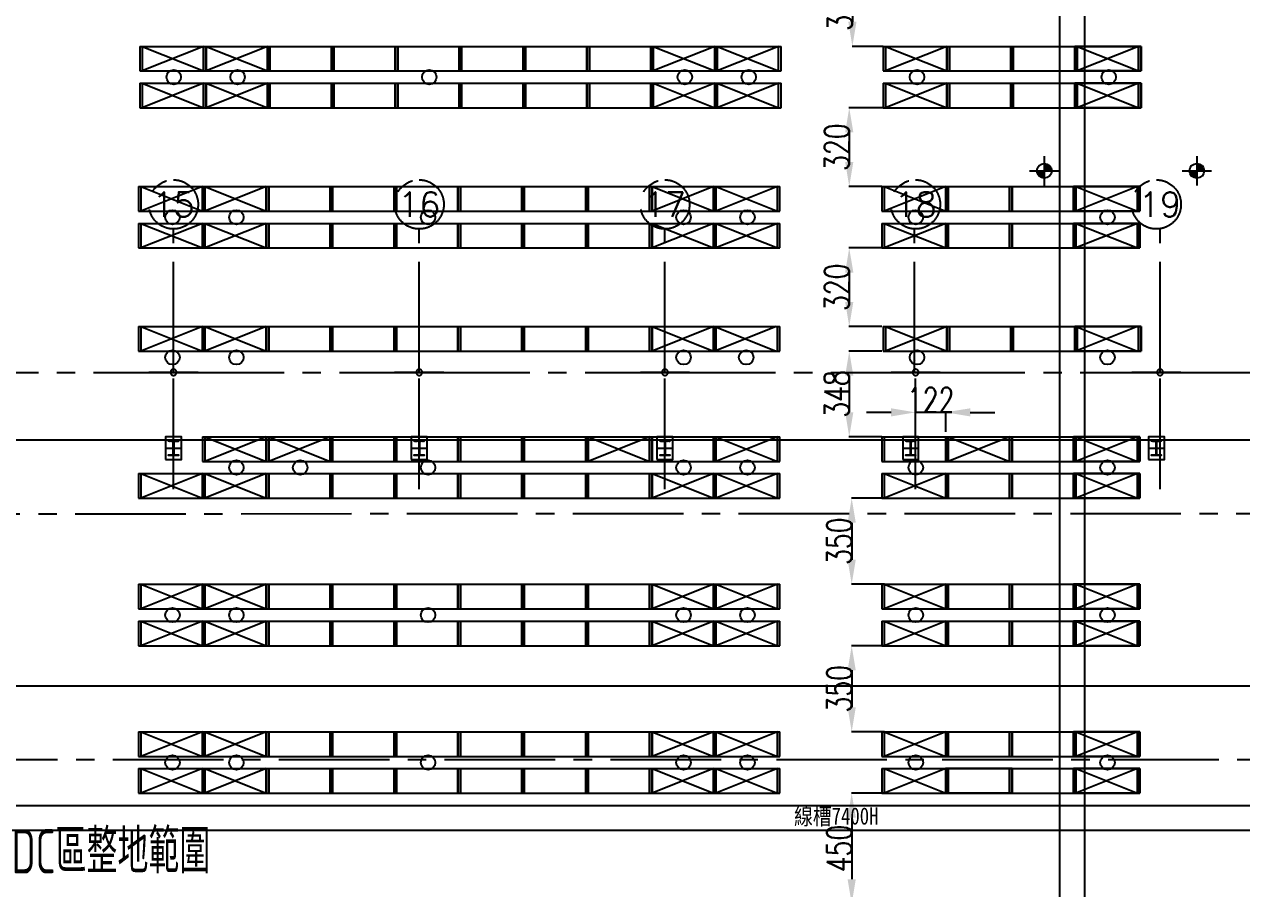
# Model space of a CAD drawing. Extents: x -40736 to 367926, y -65544 to 37405.
# Drawn here: x 348784 to 353738, y -49468 to -45952 of the extents above; entities that cross this region are included whole.
import ezdxf
from ezdxf.enums import TextEntityAlignment as Align

# ---------------------------------------------------------------- set-up
doc = ezdxf.new("R2010")
doc.units = 0
doc.header["$LTSCALE"] = 600
doc.header["$MEASUREMENT"] = 0
doc.linetypes.add('CENTER2', pattern=[1.125, 0.75, -0.125, 0.125, -0.125])
doc.layers.get('0').update_dxf_attribs({"linetype": 'CONTINUOUS'})
doc.layers.get('DEFPOINTS').update_dxf_attribs({"linetype": 'CONTINUOUS'})
for name, color, linetype in [('1', 1, 'CONTINUOUS'), ('C6', 6, 'CONTINUOUS'), ('F5', 3, 'CONTINUOUS'), ('底圖', 253, 'CONTINUOUS'), ('線槽', 6, 'CONTINUOUS'), ('重型货架', 5, 'CONTINUOUS')]:
    doc.layers.add(name, color=color, linetype=linetype)
doc.styles.add('AEH', font='SIMPLEX.SHX', dxfattribs={"bigfont": 'AE.SHX'})
doc.styles.add('asd', font='KAIU.TTF', dxfattribs={"width": 0.8})
doc.styles.add('CHINESET', font='ISOCP.SHX', dxfattribs={"width": 0.7, "bigfont": 'CHINESET.SHX'})
doc.styles.get("Standard").update_dxf_attribs({"font": 'txt.shx', "width": 0.75, "bigfont": 'chineset.shx'})
doc.dimstyles.new('a', dxfattribs={"dimtxt": 100, "dimasz": 100, "dimexe": 1.25, "dimexo": 20, "dimtad": 1, "dimdec": 0, "dimdsep": 46, "dimtxsty": 'Standard', "dimcen": 2.5, "dimclrd": 3, "dimclre": 3, "dimclrt": 1, "dimadec": 0, "dimazin": 0, "dimtfac": 1, "dimtdec": 0, "dimtmove": 0, "dimatfit": 3, "dimfxl": 0, "dimarcsym": 0})

# ---------------------------------------------------------------- blocks, each defined once
blk = doc.blocks.new('A$C280033E6')
at = {"layer": '重型货架', "linetype": 'Continuous'}
for p, q in [((-1, 100), (269, 100)), ((-1, 100), (-1, 0)), ((9, 100), (9, 0)), ((259, 0), (259, 100)), ((269, 0), (269, 100)), ((-1, 0), (269, 0))]:
    blk.add_line(p, q, dxfattribs=at)
blk = doc.blocks.new('*X413')
at = {"layer": 'C6', "color": 0}
for p, q in [((11763.7, 29453.8), (11764.5, 29454.6)), ((11763.7, 29452.9), (11765.3, 29454.6)), ((11764.6, 29452.1), (11767.1, 29454.6)), ((11765.5, 29452.1), (11768, 29454.6)), ((11767.3, 29452.1), (11769.8, 29454.6)), ((11768.1, 29452.1), (11770.6, 29454.6)), ((11769.9, 29452.1), (11772.4, 29454.6)), ((11770.8, 29452.1), (11773.3, 29454.6)), ((11772.6, 29452.1), (11775.1, 29454.6)), ((11773.4, 29452.1), (11775.9, 29454.6)), ((11775.2, 29452.1), (11777.7, 29454.6)), ((11776.1, 29452.1), (11778.6, 29454.6)), ((11777.9, 29452.1), (11780.4, 29454.6)), ((11778.7, 29452.1), (11781.2, 29454.6)), ((11780.5, 29452.1), (11783, 29454.6)), ((11781.4, 29452.1), (11783.9, 29454.6)), ((11782.9, 29451.8), (11785.7, 29454.6)), ((11782.9, 29450.9), (11786.5, 29454.6)), ((11782.9, 29449.1), (11784.5, 29450.7)), ((11782.9, 29448.2), (11784.5, 29449.8)), ((11782.9, 29446.5), (11784.5, 29448.1)), ((11782.9, 29445.6), (11784.5, 29447.2)), ((11782.9, 29443.8), (11784.5, 29445.4)), ((11782.9, 29442.9), (11784.5, 29444.5)), ((11782.9, 29441.2), (11784.5, 29442.8)), ((11782.9, 29440.3), (11784.5, 29441.9)), ((11782.9, 29438.5), (11784.5, 29440.1)), ((11782.9, 29437.6), (11784.5, 29439.2)), ((11782.9, 29435.9), (11784.5, 29437.5)), ((11782.9, 29435), (11784.5, 29436.6)), ((11782.9, 29433.2), (11784.5, 29434.8)), ((11782.9, 29432.3), (11784.5, 29433.9)), ((11782.9, 29430.6), (11784.5, 29432.2)), ((11782.9, 29429.7), (11784.5, 29431.3)), ((11782.9, 29427.9), (11784.5, 29429.5)), ((11782.9, 29427), (11784.5, 29428.6)), ((11785.8, 29452.1), (11788.3, 29454.6)), ((11786.7, 29452.1), (11789.2, 29454.6)), ((11788.5, 29452.1), (11791, 29454.6)), ((11789.4, 29452.1), (11791.9, 29454.6)), ((11791.1, 29452.1), (11793.6, 29454.6)), ((11792, 29452.1), (11794.5, 29454.6)), ((11793.8, 29452.1), (11796.3, 29454.6)), ((11794.7, 29452.1), (11797.2, 29454.6)), ((11796.4, 29452.1), (11798.9, 29454.6)), ((11797.3, 29452.1), (11799.8, 29454.6)), ((11799.1, 29452.1), (11801.6, 29454.6)), ((11800, 29452.1), (11802.5, 29454.6)), ((11801.7, 29452.1), (11803.7, 29454)), ((11802.6, 29452.1), (11803.7, 29453.1)), ((11763.7, 29395.4), (11765.3, 29397.1)), ((11763.7, 29394.6), (11766.2, 29397.1)), ((11765.4, 29394.6), (11767.9, 29397.1)), ((11766.3, 29394.6), (11768.8, 29397.1)), ((11768.1, 29394.6), (11770.6, 29397.1)), ((11769, 29394.6), (11771.5, 29397.1)), ((11770.7, 29394.6), (11773.2, 29397.1)), ((11771.6, 29394.6), (11774.1, 29397.1)), ((11773.4, 29394.6), (11775.9, 29397.1)), ((11774.3, 29394.6), (11776.8, 29397.1)), ((11776, 29394.6), (11778.5, 29397.1)), ((11776.9, 29394.6), (11779.4, 29397.1)), ((11778.7, 29394.6), (11781.2, 29397.1)), ((11779.6, 29394.6), (11782.1, 29397.1)), ((11781.3, 29394.6), (11784.5, 29397.7)), ((11782.2, 29394.6), (11784.7, 29397.1)), ((11782.9, 29425.3), (11784.5, 29426.9)), ((11782.9, 29424.4), (11784.5, 29426)), ((11782.9, 29422.6), (11784.5, 29424.2)), ((11782.9, 29421.7), (11784.5, 29423.3)), ((11782.9, 29420), (11784.5, 29421.6)), ((11782.9, 29419.1), (11784.5, 29420.7)), ((11782.9, 29417.3), (11784.5, 29418.9)), ((11782.9, 29416.4), (11784.5, 29418)), ((11782.9, 29414.6), (11784.5, 29416.2)), ((11782.9, 29413.8), (11784.5, 29415.4)), ((11782.9, 29412), (11784.5, 29413.6)), ((11782.9, 29411.1), (11784.5, 29412.7)), ((11782.9, 29409.3), (11784.5, 29410.9)), ((11782.9, 29408.5), (11784.5, 29410.1)), ((11782.9, 29406.7), (11784.5, 29408.3)), ((11782.9, 29405.8), (11784.5, 29407.4)), ((11782.9, 29404), (11784.5, 29405.6)), ((11782.9, 29403.2), (11784.5, 29404.8)), ((11782.9, 29401.4), (11784.5, 29403)), ((11782.9, 29400.5), (11784.5, 29402.1)), ((11782.9, 29398.7), (11784.5, 29400.3)), ((11782.9, 29397.9), (11784.5, 29399.5)), ((11784, 29394.6), (11786.5, 29397.1)), ((11784.9, 29394.6), (11787.4, 29397.1)), ((11786.7, 29394.6), (11789.2, 29397.1)), ((11787.5, 29394.6), (11790, 29397.1)), ((11789.3, 29394.6), (11791.8, 29397.1)), ((11790.2, 29394.6), (11792.7, 29397.1)), ((11792, 29394.6), (11794.5, 29397.1)), ((11792.8, 29394.6), (11795.3, 29397.1)), ((11794.6, 29394.6), (11797.1, 29397.1)), ((11795.5, 29394.6), (11798, 29397.1)), ((11797.3, 29394.6), (11799.8, 29397.1)), ((11798.1, 29394.6), (11800.6, 29397.1)), ((11799.9, 29394.6), (11802.4, 29397.1)), ((11800.8, 29394.6), (11803.3, 29397.1)), ((11802.6, 29394.6), (11803.7, 29395.7)), ((11803.4, 29394.6), (11803.7, 29394.8))]:
    blk.add_line(p, q, dxfattribs=at)
blk = doc.blocks.new('*U537')
at = {"color": 1, "linetype": 'Continuous'}
blk.add_line((-32.5, 0), (32.5, 0), dxfattribs=at)
at = {"color": 1}
blk.add_lwpolyline([(-32.5, -46), (32.5, -46), (32.5, 46), (-32.5, 46)], close=True, dxfattribs=at)
blk.add_lwpolyline([(-20, 30), (20, 30), (20, 27.5), (0.8, 27.5), (0.8, -27.5), (20, -27.5), (20, -30), (-20, -30), (-20, -27.5), (-0.8, -27.5), (-0.8, 27.5), (-20, 27.5), (-20, 30)], dxfattribs=at)
blk.add_blockref('*X413', (-11783.7, -29424.6), dxfattribs=at)
blk = doc.blocks.new('*U538')
at = {"color": 0, "linetype": 'ByBlock', "lineweight": -2}
blk.add_blockref('*U537', (0, -8000), dxfattribs=at)
blk = doc.blocks.new('*U531')
at = {"color": 0}
blk.add_blockref('*U538', (0, 5000), dxfattribs=at)
blk = doc.blocks.new('*U532')
at = {"layer": '1', "color": 0, "linetype": 'ByBlock', "lineweight": -2}
for p in [(1000, 0), (2000, 0), (3000, 0), (4000, 0), (5000, 0)]:
    blk.add_blockref('*U531', p, dxfattribs=at)
blk = doc.blocks.new('*D630')
at = {"color": 3, "lineweight": -2}
for p, q in [((352274.4, -45721.8), (352152.9, -45721.8)), ((352154.1, -45821.8), (352154.1, -45941.8)), ((352279.4, -46041.8), (352152.9, -46041.8))]:
    blk.add_line(p, q, dxfattribs=at)
at = {"color": 3}
for points in [[(352137.5, -45821.8), (352170.8, -45821.8), (352154.1, -45721.8)], [(352137.5, -45941.8), (352170.8, -45941.8), (352154.1, -46041.8)]]:
    blk.add_solid(points, dxfattribs=at)
at = {"layer": 'DEFPOINTS', "color": 0}
for p in [(352294.4, -45721.8), (352154.1, -46041.8), (352299.4, -46041.8)]:
    blk.add_point(p, dxfattribs=at)
at = {"color": 1, "insert": (352103.5, -45881.8), "char_height": 100, "attachment_point": 5, "rotation": 90}
blk.add_mtext('320', dxfattribs=at)
blk = doc.blocks.new('*D631')
at = {"color": 3, "lineweight": -2}
for p, q in [((352279.4, -46291.8), (352140.1, -46291.8)), ((352141.3, -46391.8), (352141.3, -46511.8)), ((352274.4, -46611.8), (352140.1, -46611.8))]:
    blk.add_line(p, q, dxfattribs=at)
at = {"color": 3}
for points in [[(352124.7, -46391.8), (352158, -46391.8), (352141.3, -46291.8)], [(352124.7, -46511.8), (352158, -46511.8), (352141.3, -46611.8)]]:
    blk.add_solid(points, dxfattribs=at)
at = {"layer": 'DEFPOINTS', "color": 0}
for p in [(352299.4, -46291.8), (352141.3, -46611.8), (352294.4, -46611.8)]:
    blk.add_point(p, dxfattribs=at)
at = {"color": 1, "insert": (352090.7, -46451.8), "char_height": 100, "attachment_point": 5, "rotation": 90}
blk.add_mtext('320', dxfattribs=at)
blk = doc.blocks.new('*D632')
at = {"color": 3, "lineweight": -2}
for p, q in [((352274.4, -46861.8), (352140.1, -46861.8)), ((352141.3, -46961.8), (352141.3, -47081.8)), ((352274.4, -47181.8), (352140.1, -47181.8))]:
    blk.add_line(p, q, dxfattribs=at)
at = {"color": 3}
for points in [[(352124.7, -46961.8), (352158, -46961.8), (352141.3, -46861.8)], [(352124.7, -47081.8), (352158, -47081.8), (352141.3, -47181.8)]]:
    blk.add_solid(points, dxfattribs=at)
at = {"layer": 'DEFPOINTS', "color": 0}
for p in [(352294.4, -46861.8), (352141.3, -47181.8), (352294.4, -47181.8)]:
    blk.add_point(p, dxfattribs=at)
at = {"color": 1, "insert": (352090.7, -47021.8), "char_height": 100, "attachment_point": 5, "rotation": 90}
blk.add_mtext('320', dxfattribs=at)
blk = doc.blocks.new('*D633')
at = {"color": 3, "lineweight": -2}
for p, q in [((352274.4, -47281.8), (352140.1, -47281.8)), ((352141.3, -47381.8), (352141.3, -47529.8)), ((352274.4, -47629.8), (352140.1, -47629.8))]:
    blk.add_line(p, q, dxfattribs=at)
at = {"color": 3}
for points in [[(352124.7, -47381.8), (352158, -47381.8), (352141.3, -47281.8)], [(352124.7, -47529.8), (352158, -47529.8), (352141.3, -47629.8)]]:
    blk.add_solid(points, dxfattribs=at)
at = {"layer": 'DEFPOINTS', "color": 0}
for p in [(352294.4, -47281.8), (352141.3, -47629.8), (352294.4, -47629.8)]:
    blk.add_point(p, dxfattribs=at)
at = {"color": 1, "insert": (352090.7, -47455.8), "char_height": 100, "attachment_point": 5, "rotation": 90}
blk.add_mtext('348', dxfattribs=at)
blk = doc.blocks.new('*D634')
at = {"color": 3, "lineweight": -2}
for p, q in [((352284.4, -47879.8), (352150.1, -47879.8)), ((352151.3, -47979.8), (352151.3, -48129.8)), ((352284.4, -48229.8), (352150.1, -48229.8))]:
    blk.add_line(p, q, dxfattribs=at)
at = {"color": 3}
for points in [[(352134.7, -47979.8), (352168, -47979.8), (352151.3, -47879.8)], [(352134.7, -48129.8), (352168, -48129.8), (352151.3, -48229.8)]]:
    blk.add_solid(points, dxfattribs=at)
at = {"layer": 'DEFPOINTS', "color": 0}
for p in [(352304.4, -47879.8), (352151.3, -48229.8), (352304.4, -48229.8)]:
    blk.add_point(p, dxfattribs=at)
at = {"color": 1, "insert": (352100.7, -48054.8), "char_height": 100, "attachment_point": 5, "rotation": 90}
blk.add_mtext('350', dxfattribs=at)
blk = doc.blocks.new('*D635')
at = {"color": 3, "lineweight": -2}
for p, q in [((352284.4, -48479.8), (352150.1, -48479.8)), ((352151.3, -48579.8), (352151.3, -48729.8)), ((352284.4, -48829.8), (352150.1, -48829.8))]:
    blk.add_line(p, q, dxfattribs=at)
at = {"color": 3}
for points in [[(352134.7, -48579.8), (352168, -48579.8), (352151.3, -48479.8)], [(352134.7, -48729.8), (352168, -48729.8), (352151.3, -48829.8)]]:
    blk.add_solid(points, dxfattribs=at)
at = {"layer": 'DEFPOINTS', "color": 0}
for p in [(352304.4, -48479.8), (352151.3, -48829.8), (352304.4, -48829.8)]:
    blk.add_point(p, dxfattribs=at)
at = {"color": 1, "insert": (352100.7, -48654.8), "char_height": 100, "attachment_point": 5, "rotation": 90}
blk.add_mtext('350', dxfattribs=at)
blk = doc.blocks.new('*D636')
at = {"color": 3, "lineweight": -2}
for p, q in [((352284.4, -49079.8), (352150.1, -49079.8)), ((352151.3, -49179.8), (352151.3, -49429.8)), ((352284.4, -49529.8), (352150.1, -49529.8))]:
    blk.add_line(p, q, dxfattribs=at)
at = {"color": 3}
for points in [[(352134.7, -49179.8), (352168, -49179.8), (352151.3, -49079.8)], [(352134.7, -49429.8), (352168, -49429.8), (352151.3, -49529.8)]]:
    blk.add_solid(points, dxfattribs=at)
at = {"layer": 'DEFPOINTS', "color": 0}
for p in [(352304.4, -49079.8), (352151.3, -49529.8), (352304.4, -49529.8)]:
    blk.add_point(p, dxfattribs=at)
at = {"color": 1, "insert": (352100.7, -49304.8), "char_height": 100, "attachment_point": 5, "rotation": 90}
blk.add_mtext('450', dxfattribs=at)
blk = doc.blocks.new('A$C5BA835FB')
at = {"layer": '重型货架', "color": 2, "linetype": 'Continuous'}
for p, q in [((0, 100), (270, 100)), ((0, 100), (0, 0)), ((10, 100), (10, 0)), ((260, 0), (260, 100)), ((270, 0), (270, 100)), ((0, 0), (270, 0))]:
    blk.add_line(p, q, dxfattribs=at)
blk = doc.blocks.new('*D723')
at = {"color": 3, "lineweight": -2}
for p, q in [((352311.3, -47530.5), (352211.3, -47530.5)), ((352411.3, -47625.8), (352411.3, -47529.3)), ((352533.8, -47530.5), (352411.3, -47530.5)), ((352533.8, -47609.8), (352533.8, -47529.3)), ((352633.8, -47530.5), (352733.8, -47530.5))]:
    blk.add_line(p, q, dxfattribs=at)
at = {"color": 3}
for points in [[(352311.3, -47513.9), (352311.3, -47547.2), (352411.3, -47530.5)], [(352633.8, -47513.9), (352633.8, -47547.2), (352533.8, -47530.5)]]:
    blk.add_solid(points, dxfattribs=at)
at = {"layer": 'DEFPOINTS', "color": 0}
for p in [(352411.3, -47530.5), (352411.3, -47645.8), (352533.8, -47629.8)]:
    blk.add_point(p, dxfattribs=at)
at = {"color": 1, "insert": (352472.5, -47479.9), "char_height": 100, "attachment_point": 5}
blk.add_mtext('122', dxfattribs=at)

msp = doc.modelspace()

# ---------------------------------------------------------------- linework, layer by layer
for p, q in [((349263.78957, -46041.79681), (349513.78957, -46141.79681)), ((349513.78957, -46041.79681), (349263.78957, -46141.79681)), ((349523.78957, -46041.79681), (349773.78957, -46141.79681)), ((349773.78957, -46041.79681), (349523.78957, -46141.79681)), ((351343.78957, -46041.79681), (351593.78957, -46141.79681)), ((351593.78957, -46041.79681), (351343.78957, -46141.79681)), ((351603.78957, -46041.79681), (351853.78957, -46141.79681)), ((351853.78957, -46041.79681), (351603.78957, -46141.79681)), ((352288.78957, -46041.79681), (352538.78957, -46141.79681)), ((352538.78957, -46041.79681), (352288.78957, -46141.79681)), ((353068.96142, -46041.79686), (353318.96142, -46141.79686)), ((353318.96142, -46041.79686), (353068.96142, -46141.79686)), ((349263.78957, -46191.79681), (349513.78957, -46291.79681)), ((349513.78957, -46191.79681), (349263.78957, -46291.79681)), ((349523.78957, -46191.79681), (349773.78957, -46291.79681)), ((349773.78957, -46191.79681), (349523.78957, -46291.79681)), ((351343.78957, -46191.79681), (351593.78957, -46291.79681)), ((351593.78957, -46191.79681), (351343.78957, -46291.79681)), ((351603.78957, -46191.79681), (351853.78957, -46291.79681)), ((351853.78957, -46191.79681), (351603.78957, -46291.79681)), ((352288.78957, -46191.79681), (352538.78957, -46291.79681)), ((352538.78957, -46191.79681), (352288.78957, -46291.79681)), ((353068.96142, -46191.79686), (353318.96142, -46291.79686)), ((353318.96142, -46191.79686), (353068.96142, -46291.79686)), ((349258.78957, -46611.79681), (349508.78957, -46711.79681)), ((349508.78957, -46611.79681), (349258.78957, -46711.79681)), ((349518.78957, -46611.79681), (349768.78957, -46711.79681)), ((349768.78957, -46611.79681), (349518.78957, -46711.79681)), ((351338.78957, -46611.79681), (351588.78957, -46711.79681)), ((351588.78957, -46611.79681), (351338.78957, -46711.79681)), ((351598.78957, -46611.79681), (351848.78957, -46711.79681)), ((351848.78957, -46611.79681), (351598.78957, -46711.79681)), ((352283.78957, -46611.79681), (352533.78957, -46711.79681)), ((352533.78957, -46611.79681), (352283.78957, -46711.79681)), ((353063.96142, -46611.79686), (353313.96142, -46711.79686)), ((353313.96142, -46611.79686), (353063.96142, -46711.79686)), ((349258.78957, -46761.79681), (349508.78957, -46861.79681)), ((349508.78957, -46761.79681), (349258.78957, -46861.79681)), ((349518.78957, -46761.79681), (349768.78957, -46861.79681)), ((349768.78957, -46761.79681), (349518.78957, -46861.79681)), ((351338.78957, -46761.79681), (351588.78957, -46861.79681)), ((351588.78957, -46761.79681), (351338.78957, -46861.79681)), ((351598.78957, -46761.79681), (351848.78957, -46861.79681)), ((351848.78957, -46761.79681), (351598.78957, -46861.79681)), ((352283.78957, -46761.79681), (352533.78957, -46861.79681)), ((352533.78957, -46761.79681), (352283.78957, -46861.79681)), ((353063.96142, -46761.79686), (353313.96142, -46861.79686)), ((353313.96142, -46761.79686), (353063.96142, -46861.79686)), ((349258.78957, -47181.79681), (349508.78957, -47281.79681)), ((349508.78957, -47181.79681), (349258.78957, -47281.79681)), ((349518.78957, -47181.79681), (349768.78957, -47281.79681)), ((349768.78957, -47181.79681), (349518.78957, -47281.79681)), ((351338.78957, -47181.79681), (351588.78957, -47281.79681)), ((351588.78957, -47181.79681), (351338.78957, -47281.79681)), ((351593.78957, -47181.79681), (351843.78957, -47281.79681)), ((351843.78957, -47181.79681), (351593.78957, -47281.79681)), ((352288.78957, -47181.79681), (352538.78957, -47281.79681)), ((352538.78957, -47181.79681), (352288.78957, -47281.79681)), ((353063.96142, -47181.79686), (353313.96142, -47281.79686)), ((353313.96142, -47181.79686), (353063.96142, -47281.79686)), ((349518.78957, -47629.79681), (349768.78957, -47729.79681)), ((349768.78957, -47629.79681), (349518.78957, -47729.79681)), ((349778.78957, -47629.79681), (350028.78957, -47729.79681)), ((350028.78957, -47629.79681), (349778.78957, -47729.79681)), ((351078.78957, -47629.79681), (351328.78957, -47729.79681)), ((351328.78957, -47629.79681), (351078.78957, -47729.79681)), ((351598.78957, -47629.79681), (351848.78957, -47729.79681)), ((351848.78957, -47629.79681), (351598.78957, -47729.79681)), ((352543.78957, -47629.79681), (352793.78957, -47729.79681)), ((352793.78957, -47629.79681), (352543.78957, -47729.79681)), ((353063.96142, -47629.79686), (353313.96142, -47729.79686)), ((353313.96142, -47629.79686), (353063.96142, -47729.79686)), ((349258.78957, -47779.79681), (349508.78957, -47879.79681)), ((349508.78957, -47779.79681), (349258.78957, -47879.79681)), ((349518.78957, -47779.79681), (349768.78957, -47879.79681)), ((349768.78957, -47779.79681), (349518.78957, -47879.79681)), ((351338.78957, -47779.79681), (351588.78957, -47879.79681)), ((351588.78957, -47779.79681), (351338.78957, -47879.79681)), ((351598.78957, -47779.79681), (351848.78957, -47879.79681)), ((351848.78957, -47779.79681), (351598.78957, -47879.79681)), ((352283.78957, -47779.79681), (352533.78957, -47879.79681)), ((352533.78957, -47779.79681), (352283.78957, -47879.79681)), ((353063.96142, -47779.79686), (353313.96142, -47879.79686)), ((353313.96142, -47779.79686), (353063.96142, -47879.79686)), ((349258.78957, -48229.79681), (349508.78957, -48329.79681)), ((349508.78957, -48229.79681), (349258.78957, -48329.79681)), ((349518.78957, -48229.79681), (349768.78957, -48329.79681)), ((349768.78957, -48229.79681), (349518.78957, -48329.79681)), ((351338.78957, -48229.79681), (351588.78957, -48329.79681)), ((351588.78957, -48229.79681), (351338.78957, -48329.79681)), ((351598.78957, -48229.79681), (351848.78957, -48329.79681)), ((351848.78957, -48229.79681), (351598.78957, -48329.79681)), ((352283.78957, -48229.79681), (352533.78957, -48329.79681)), ((352533.78957, -48229.79681), (352283.78957, -48329.79681)), ((353063.96142, -48229.79686), (353313.96142, -48329.79686)), ((353313.96142, -48229.79686), (353063.96142, -48329.79686)), ((349258.78957, -48379.79681), (349508.78957, -48479.79681)), ((349508.78957, -48379.79681), (349258.78957, -48479.79681)), ((349518.78957, -48379.79681), (349768.78957, -48479.79681)), ((349768.78957, -48379.79681), (349518.78957, -48479.79681)), ((351338.78957, -48379.79681), (351588.78957, -48479.79681)), ((351588.78957, -48379.79681), (351338.78957, -48479.79681)), ((351598.78957, -48379.79681), (351848.78957, -48479.79681)), ((351848.78957, -48379.79681), (351598.78957, -48479.79681)), ((352283.78957, -48379.79681), (352533.78957, -48479.79681)), ((352533.78957, -48379.79681), (352283.78957, -48479.79681)), ((353063.96142, -48379.79686), (353313.96142, -48479.79686)), ((353313.96142, -48379.79686), (353063.96142, -48479.79686)), ((349258.78957, -48829.79681), (349508.78957, -48929.79681)), ((349508.78957, -48829.79681), (349258.78957, -48929.79681)), ((349518.78957, -48829.79681), (349768.78957, -48929.79681)), ((349768.78957, -48829.79681), (349518.78957, -48929.79681)), ((351338.78957, -48829.79681), (351588.78957, -48929.79681)), ((351588.78957, -48829.79681), (351338.78957, -48929.79681)), ((351598.78957, -48829.79681), (351848.78957, -48929.79681)), ((351848.78957, -48829.79681), (351598.78957, -48929.79681)), ((352283.78957, -48829.79681), (352533.78957, -48929.79681)), ((352533.78957, -48829.79681), (352283.78957, -48929.79681)), ((353063.96142, -48829.79686), (353313.96142, -48929.79686)), ((353313.96142, -48829.79686), (353063.96142, -48929.79686)), ((349258.78957, -48979.79681), (349508.78957, -49079.79681)), ((349508.78957, -48979.79681), (349258.78957, -49079.79681)), ((349258.78957, -48979.79681), (349508.78957, -49079.79681)), ((349508.78957, -48979.79681), (349258.78957, -49079.79681)), ((349518.78957, -48979.79681), (349768.78957, -49079.79681)), ((349768.78957, -48979.79681), (349518.78957, -49079.79681)), ((349518.78957, -48979.79681), (349768.78957, -49079.79681)), ((349768.78957, -48979.79681), (349518.78957, -49079.79681)), ((351338.78957, -48979.79681), (351588.78957, -49079.79681)), ((351588.78957, -48979.79681), (351338.78957, -49079.79681)), ((351338.78957, -48979.79681), (351588.78957, -49079.79681)), ((351588.78957, -48979.79681), (351338.78957, -49079.79681)), ((351598.78957, -48979.79681), (351848.78957, -49079.79681)), ((351848.78957, -48979.79681), (351598.78957, -49079.79681)), ((351598.78957, -48979.79681), (351848.78957, -49079.79681)), ((351848.78957, -48979.79681), (351598.78957, -49079.79681)), ((352283.78957, -48979.79681), (352533.78957, -49079.79681)), ((352533.78957, -48979.79681), (352283.78957, -49079.79681)), ((353063.96142, -48979.79686), (353313.96142, -49079.79686)), ((353313.96142, -48979.79686), (353063.96142, -49079.79686))]:
    msp.add_line(p, q)
for centre in [(349392.06794, -46166.91536), (349652.06794, -46166.91536), (350432.06794, -46166.91536), (351472.06794, -46166.91536), (351732.06794, -46166.91536), (352417.06794, -46166.91536), (353197.23979, -46166.91541), (349387.06794, -46736.91536), (349647.06794, -46736.91536), (350427.06794, -46736.91536), (351467.06794, -46736.91536), (351727.06794, -46736.91536), (352412.06794, -46736.91536), (353192.23979, -46736.91541), (349387.06794, -47306.91536), (349647.06794, -47306.91536), (351467.06794, -47306.91536), (351722.06794, -47306.91536), (352417.06794, -47306.91536), (353192.23979, -47306.91541), (349647.06794, -47754.91536), (349907.06794, -47754.91536), (350427.06794, -47754.91536), (351467.06794, -47754.91536), (351727.06794, -47754.91536), (352412.06794, -47754.91536), (353192.23979, -47754.91541), (349387.06794, -48354.91536), (349647.06794, -48354.91536), (350427.06794, -48354.91536), (351467.06794, -48354.91536), (351727.06794, -48354.91536), (352412.06794, -48354.91536), (353192.23979, -48354.91541), (349387.06794, -48954.91536), (349647.06794, -48954.91536), (350427.06794, -48954.91536), (351467.06794, -48954.91536), (351727.06794, -48954.91536), (352412.06794, -48954.91536), (353192.23979, -48954.91541)]:
    msp.add_circle(centre, 29.47939)
at = {"layer": '底圖', "color": 253}
for p, q in [((352935.23466, -46488.02054), (352935.23466, -46608.02054)), ((353556.03466, -46488.02054), (353556.03466, -46608.02054)), ((352875.23466, -46548.02054), (352995.23466, -46548.02054)), ((352931.23466, -46552.02054), (352909.54419, -46552.02054)), ((352927.23466, -46556.02054), (352914.74075, -46556.02054)), ((352927.23466, -46568.51444), (352927.23466, -46556.02054)), ((352931.23466, -46573.71101), (352931.23466, -46552.02054)), ((352939.23466, -46544.02054), (352939.23466, -46522.33007)), ((352960.92512, -46544.02054), (352939.23466, -46544.02054)), ((352943.23466, -46540.02054), (352943.23466, -46527.52664)), ((352955.72856, -46540.02054), (352943.23466, -46540.02054)), ((353496.03466, -46548.02054), (353616.03466, -46548.02054)), ((353552.03466, -46552.02054), (353530.34419, -46552.02054)), ((353548.03466, -46556.02054), (353535.54075, -46556.02054)), ((353548.03466, -46568.51444), (353548.03466, -46556.02054)), ((353552.03466, -46573.71101), (353552.03466, -46552.02054)), ((353560.03466, -46544.02054), (353560.03466, -46522.33007)), ((353581.72512, -46544.02054), (353560.03466, -46544.02054)), ((353564.03466, -46540.02054), (353564.03466, -46527.52664)), ((353576.52856, -46540.02054), (353564.03466, -46540.02054)), ((355391.28837, -47643.31795), (335391.29017, -47643.31795)), ((335391.29017, -48643.31765), (355391.28837, -48643.31765))]:
    msp.add_line(p, q, dxfattribs=at)
at = {"layer": '底圖', "linetype": 'CENTER2'}
for p, q in [((349391.28957, -47367.82286), (349391.28957, -46784.66141)), ((350391.28957, -47367.82286), (350391.28957, -46784.66141)), ((351391.28957, -47367.82286), (351391.28957, -46784.66141)), ((352406.28957, -47367.82286), (352406.28957, -46784.66141)), ((353406.28956, -47367.82286), (353406.28956, -46784.66141)), ((349391.28957, -47843.33166), (349391.28957, -47317.82286)), ((349391.28957, -47843.33166), (349391.28957, -47317.82286)), ((350391.28957, -47843.33166), (350391.28957, -47317.82286)), ((350391.28957, -47843.33166), (350391.28957, -47317.82286)), ((351391.28957, -47843.33166), (351391.28957, -47317.82286)), ((351391.28957, -47843.33166), (351391.28957, -47317.82286)), ((352411.28957, -47843.33166), (352411.28957, -47317.82286)), ((352411.28957, -47843.33166), (352411.28957, -47317.82286)), ((353406.28956, -47843.33166), (353406.28956, -47317.82286)), ((353406.28956, -47843.33166), (353406.28956, -47317.82286)), ((348391.28957, -47367.82286), (349391.28957, -47367.82286)), ((349291.28957, -47367.82286), (349491.28957, -47367.82286)), ((349491.28957, -47367.82286), (349291.28957, -47367.82286)), ((349391.28957, -47367.82286), (350391.28957, -47367.82286)), ((350291.28957, -47367.82286), (350491.28957, -47367.82286)), ((350491.28957, -47367.82286), (350291.28957, -47367.82286)), ((350391.28957, -47367.82286), (351391.28957, -47367.82286)), ((351291.28957, -47367.82286), (351491.28957, -47367.82286)), ((351491.28957, -47367.82286), (351291.28957, -47367.82286)), ((351391.28957, -47367.82286), (352391.28957, -47367.82286)), ((352311.28957, -47367.82286), (352511.28957, -47367.82286)), ((352511.28957, -47367.82286), (352311.28957, -47367.82286)), ((352406.28957, -47367.82286), (353406.28956, -47367.82286)), ((353291.28956, -47367.82286), (353491.28956, -47367.82286)), ((353491.28956, -47367.82286), (353291.28956, -47367.82286)), ((353391.28956, -47367.82286), (354391.28956, -47367.82286)), ((327391.24141, -47943.71699), (364000.46409, -47941.95368)), ((334294.78482, -48943.38448), (359935.43912, -48942.14948))]:
    msp.add_line(p, q, dxfattribs=at)
at = {"layer": '底圖', "color": 253}
for points in [[(352921.81825, -46560.02054), (352923.23466, -46560.02054), (352923.23466, -46561.43695)], [(352948.65106, -46536.02054), (352947.23466, -46536.02054), (352947.23466, -46534.60413)], [(353542.61825, -46560.02054), (353544.03466, -46560.02054), (353544.03466, -46561.43695)], [(353569.45106, -46536.02054), (353568.03466, -46536.02054), (353568.03466, -46534.60413)]]:
    msp.add_lwpolyline(points, dxfattribs=at)
for centre in [(352935.23466, -46548.02054), (353556.03466, -46548.02054)]:
    msp.add_circle(centre, 30, dxfattribs=at)
for centre, radius, start, end in [((352935.23466, -46548.02054), 26, 188.849881, 261.150125), ((352935.23466, -46548.02054), 22, 201.323692, 248.676314), ((352935.23466, -46548.02054), 18, 221.810311, 228.189681), ((352935.23466, -46548.02054), 26, 8.849883, 81.15012), ((352935.23466, -46548.02054), 22, 21.323687, 68.676316), ((352935.23466, -46548.02054), 18, 41.810317, 48.189686), ((353556.03466, -46548.02054), 26, 188.849881, 261.150125), ((353556.03466, -46548.02054), 22, 201.323692, 248.676314), ((353556.03466, -46548.02054), 18, 221.810311, 228.189681), ((353556.03466, -46548.02054), 26, 8.849883, 81.15012), ((353556.03466, -46548.02054), 22, 21.323687, 68.676316), ((353556.03466, -46548.02054), 18, 41.810317, 48.189686)]:
    msp.add_arc(centre, radius, start, end, dxfattribs=at)
at = {"layer": '底圖', "linetype": 'CENTER2'}
for centre, major_axis, start_param, end_param in [((349391.28957, -46684.66141), (-70.71068, 70.71068), -0.7853981634, 5.4977871438), ((350391.28957, -46684.66141), (70.71068, 70.71068), 0.7853981634, 7.0685834706), ((351391.28957, -46684.66141), (70.71068, 70.71068), 0.7853981634, 7.0685834706), ((352411.28957, -46684.66141), (-70.71068, 70.71068), -0.7853981634, 5.4977871438), ((353391.28956, -46684.66141), (-70.71068, 70.71068), -0.7853981634, 5.4977871438), ((349391.28957, -47367.82286), (8.83883, 8.83883), 5.4977871438, 8.6393797974), ((349391.28957, -47367.82286), (8.83883, 8.83883), 5.4977871438, 8.6393797974), ((350391.28957, -47367.82286), (8.83883, 8.83883), 5.4977871438, 8.6393797974), ((350391.28957, -47367.82286), (8.83883, 8.83883), 5.4977871438, 8.6393797974), ((351391.28957, -47367.82286), (8.83883, 8.83883), 5.4977871438, 8.6393797974), ((351391.28957, -47367.82286), (8.83883, 8.83883), 5.4977871438, 8.6393797974), ((352411.28957, -47367.82286), (8.83883, 8.83883), 5.4977871438, 8.6393797974), ((352411.28957, -47367.82286), (8.83883, 8.83883), 5.4977871438, 8.6393797974), ((353406.28956, -47367.82286), (8.83883, 8.83883), 5.4977871438, 8.6393797974), ((353406.28956, -47367.82286), (8.83883, 8.83883), 5.4977871438, 8.6393797974), ((349391.28957, -47367.82286), (-8.83883, 8.83883), 0.7853981634, 3.926990817), ((349391.28957, -47367.82286), (-8.83883, 8.83883), 0.7853981634, 3.926990817), ((350391.28957, -47367.82286), (-8.83883, 8.83883), 0.7853981634, 3.926990817), ((350391.28957, -47367.82286), (-8.83883, 8.83883), 0.7853981634, 3.926990817), ((351391.28957, -47367.82286), (8.83883, 8.83883), 2.3561944902, 5.4977871438), ((351391.28957, -47367.82286), (8.83883, 8.83883), 2.3561944902, 5.4977871438), ((352411.28957, -47367.82286), (8.83883, 8.83883), 2.3561944902, 5.4977871438), ((352411.28957, -47367.82286), (8.83883, 8.83883), 2.3561944902, 5.4977871438), ((353406.28956, -47367.82286), (-8.83883, 8.83883), 0.7853981634, 3.926990817), ((353406.28956, -47367.82286), (-8.83883, 8.83883), 0.7853981634, 3.926990817)]:
    msp.add_ellipse(centre, major_axis=major_axis, ratio=1, start_param=start_param, end_param=end_param, dxfattribs=at)
at = {"layer": '線槽'}
for p, q in [((348423.78957, -49129.79681), (355358.78957, -49129.79681)), ((348423.78957, -49229.79681), (355358.78957, -49229.79681))]:
    msp.add_line(p, q, dxfattribs=at)
msp.add_lwpolyline([(353098.78957, -49629.79681), (352998.78957, -49629.79681), (352998.78957, -40675.79681), (353098.78957, -40675.79681)], close=True, dxfattribs=at)

# ---------------------------------------------------------------- block references
for p in [(352798.78954, -46141.79681), (352798.78954, -46291.79681), (352793.78954, -46711.79681), (352793.78954, -46861.79681), (352798.78954, -47281.79681), (352793.78954, -47729.79677), (352793.78954, -47879.79681), (352793.78954, -48329.79677), (352793.78954, -48479.79677), (352793.78954, -48929.79677), (349248.78954, -49079.79677), (349508.78954, -49079.79677), (349768.78954, -49079.79677), (350028.78954, -49079.79677), (350288.78954, -49079.79677), (350548.78954, -49079.79677), (350808.78954, -49079.79677), (351068.78954, -49079.79677), (351328.78954, -49079.79677), (351588.78954, -49079.79677), (352273.78954, -49079.79677), (352793.78954, -49079.79677)]:
    msp.add_blockref('A$C5BA835FB', p)
at = {"xscale": -1}
for p in [(353328.7896, -46141.79681), (353328.7896, -46291.79681), (353323.7896, -46711.79681), (353323.7896, -46861.79681), (353328.7896, -47281.79681), (353323.7896, -47729.79677), (353323.7896, -47879.79681), (353323.7896, -48329.79677), (353323.7896, -48479.79677), (353323.7896, -48929.79677), (352803.7896, -49079.79677), (353323.7896, -49079.79677)]:
    msp.add_blockref('A$C5BA835FB', p, dxfattribs=at)
at = {"layer": '1', "color": 0}
msp.add_blockref('*U532', (348391.28957, -44675.79681), dxfattribs=at)
at = {"layer": 'F5', "color": 0, "linetype": 'Continuous'}
for p in [(352799.78886, -46141.79703), (353059.78886, -46141.79703), (352279.78886, -46291.79699), (352799.78886, -46291.79699), (353059.78886, -46291.79699), (352274.78886, -46711.79699), (352534.78886, -46711.79699), (352794.78886, -46711.79703), (353054.78886, -46711.79703), (352274.78886, -46861.79699), (352534.78886, -46861.79699), (352794.78886, -46861.79703), (353054.78886, -46861.79703), (349249.78886, -47281.79699), (349509.78886, -47281.79699), (349769.78886, -47281.79699), (350029.78886, -47281.79699), (350289.78886, -47281.79699), (350549.78886, -47281.79699), (350809.78886, -47281.79699), (351069.78886, -47281.79699), (351329.78886, -47281.79699), (351589.78886, -47281.79699), (352279.78886, -47281.79699), (352539.78886, -47281.79699), (352799.78886, -47281.79703), (353059.78886, -47281.79703), (352534.78886, -47729.79699), (352794.78886, -47729.79699), (353054.78886, -47729.79699), (352274.78886, -47879.79699), (352534.78886, -47879.79699), (352794.78886, -47879.79699), (353054.78886, -47879.79699), (352274.78886, -48329.79699), (352534.78886, -48329.79699), (352794.78886, -48329.79699), (353054.78886, -48329.79699), (352274.78886, -48479.79699), (352534.78886, -48479.79699), (352794.78886, -48479.79699), (353054.78886, -48479.79699), (352274.78886, -48929.79699), (352534.78886, -48929.79699), (352794.78886, -48929.79699), (353054.78886, -48929.79699), (352274.78886, -49079.79699), (352534.78886, -49079.79699), (352794.78886, -49079.79699), (353054.78886, -49079.79699)]:
    msp.add_blockref('A$C280033E6', p, dxfattribs=at)
at = {"layer": '重型货架', "color": 0, "linetype": 'Continuous'}
for p in [(349254.78886, -46141.79699), (349514.78886, -46141.79699), (349774.78886, -46141.79699), (350034.78886, -46141.79699), (350294.78886, -46141.79699), (350554.78886, -46141.79699), (350814.78886, -46141.79699), (351074.78886, -46141.79699), (351334.78886, -46141.79699), (351594.78886, -46141.79699), (352279.78886, -46141.79699), (352539.78886, -46141.79699), (349254.78886, -46291.79699), (349514.78886, -46291.79699), (349774.78886, -46291.79699), (350034.78886, -46291.79699), (350294.78886, -46291.79699), (350554.78886, -46291.79699), (350814.78886, -46291.79699), (351074.78886, -46291.79699), (351334.78886, -46291.79699), (351594.78886, -46291.79699), (352539.78886, -46291.79699), (349249.78886, -46711.79699), (349509.78886, -46711.79699), (349769.78886, -46711.79699), (350029.78886, -46711.79699), (350289.78886, -46711.79699), (350549.78886, -46711.79699), (350809.78886, -46711.79699), (351069.78886, -46711.79699), (351329.78886, -46711.79699), (351589.78886, -46711.79699), (349249.78886, -46861.79699), (349509.78886, -46861.79699), (349769.78886, -46861.79699), (350029.78886, -46861.79699), (350289.78886, -46861.79699), (350549.78886, -46861.79699), (350809.78886, -46861.79699), (351069.78886, -46861.79699), (351329.78886, -46861.79699), (351589.78886, -46861.79699), (349509.78886, -47729.79699), (349769.78886, -47729.79699), (350029.78886, -47729.79699), (350289.78886, -47729.79699), (350549.78886, -47729.79699), (350809.78886, -47729.79699), (351069.78886, -47729.79699), (351329.78886, -47729.79699), (351589.78886, -47729.79699), (352274.78886, -47729.79699), (349249.78886, -47879.79699), (349509.78886, -47879.79699), (349769.78886, -47879.79699), (350029.78886, -47879.79699), (350289.78886, -47879.79699), (350549.78886, -47879.79699), (350809.78886, -47879.79699), (351069.78886, -47879.79699), (351329.78886, -47879.79699), (351589.78886, -47879.79699), (349249.78886, -48329.79699), (349509.78886, -48329.79699), (349769.78886, -48329.79699), (350029.78886, -48329.79699), (350289.78886, -48329.79699), (350549.78886, -48329.79699), (350809.78886, -48329.79699), (351069.78886, -48329.79699), (351329.78886, -48329.79699), (351589.78886, -48329.79699), (349249.78886, -48479.79699), (349509.78886, -48479.79699), (349769.78886, -48479.79699), (350029.78886, -48479.79699), (350289.78886, -48479.79699), (350549.78886, -48479.79699), (350809.78886, -48479.79699), (351069.78886, -48479.79699), (351329.78886, -48479.79699), (351589.78886, -48479.79699), (349249.78886, -48929.79699), (349509.78886, -48929.79699), (349769.78886, -48929.79699), (350029.78886, -48929.79699), (350289.78886, -48929.79699), (350549.78886, -48929.79699), (350809.78886, -48929.79699), (351069.78886, -48929.79699), (351329.78886, -48929.79699), (351589.78886, -48929.79699), (349249.78886, -49079.79699), (349509.78886, -49079.79699), (349769.78886, -49079.79699), (350029.78886, -49079.79699), (350289.78886, -49079.79699), (350549.78886, -49079.79699), (350809.78886, -49079.79699), (351069.78886, -49079.79699), (351329.78886, -49079.79699), (351589.78886, -49079.79699)]:
    msp.add_blockref('A$C280033E6', p, dxfattribs=at)

# ---------------------------------------------------------------- texts
at = {"linetype": 'Continuous', "style": 'AEH'}
for s, p in [('15', (349391.28957, -46684.66141)), ('16', (350391.28957, -46684.66141)), ('17', (351391.28957, -46684.66141)), ('18', (352411.28957, -46684.66141)), ('19', (353406.28956, -46684.66141))]:
    msp.add_text(s, height=100, dxfattribs=at).set_placement(p, align=Align.MIDDLE)
at = {"layer": '底圖', "linetype": 'CENTER2', "style": 'CHINESET', "width": 0.7}
msp.add_text('DC區整地範圍', height=180, dxfattribs=at).set_placement((348732.37208, -49406.02225))
at = {"layer": '線槽', "insert": (351916.91761, -49137.3152), "char_height": 70, "attachment_point": 1, "style": 'asd'}
msp.add_mtext_dynamic_manual_height_columns('線槽7400H', width=777.6509542, gutter_width=500, heights=[0], dxfattribs=at)

# ---------------------------------------------------------------- dimensions: what is measured, and where the dimension line sits
for base, p1, p2, picture, middle in [((352154.12375, -46041.79681), (352294.38689, -45721.79681), (352299.38689, -46041.79681), '*D630', (352103.49875, -45881.79681)), ((352141.32508, -46611.79681), (352299.38689, -46291.79681), (352294.38689, -46611.79681), '*D631', (352090.70008, -46451.79681)), ((352141.32508, -47181.79681), (352294.38689, -46861.79681), (352294.38689, -47181.79681), '*D632', (352090.70008, -47021.79681)), ((352141.32508, -47629.79681), (352294.38689, -47281.79681), (352294.38689, -47629.79681), '*D633', (352090.70008, -47455.79681)), ((352151.32508, -48229.79681), (352304.38689, -47879.79681), (352304.38689, -48229.79681), '*D634', (352100.70008, -48054.79681)), ((352151.32508, -48829.79681), (352304.38689, -48479.79681), (352304.38689, -48829.79681), '*D635', (352100.70008, -48654.79681)), ((352151.32508, -49529.79681), (352304.38689, -49079.79681), (352304.38689, -49529.79681), '*D636', (352100.70008, -49304.79681))]:
    dim = msp.add_linear_dim(base=base, p1=p1, p2=p2, angle=90, dimstyle='a', override={"dimarcsym": 1})
    dim.commit()
    dim.dimension.update_dxf_attribs({"geometry": picture, "text_midpoint": middle})
dim = msp.add_linear_dim(base=(352411.28956894, -47530.52670733), p1=(352533.78956877, -47629.79681437), p2=(352411.28956894, -47645.79681438), dimstyle='a')
dim.commit()
dim.dimension.update_dxf_attribs({"geometry": '*D723', "text_midpoint": (352472.53956885, -47530.52670733), "dimtype": 160})

doc.saveas('drawing.dxf')
